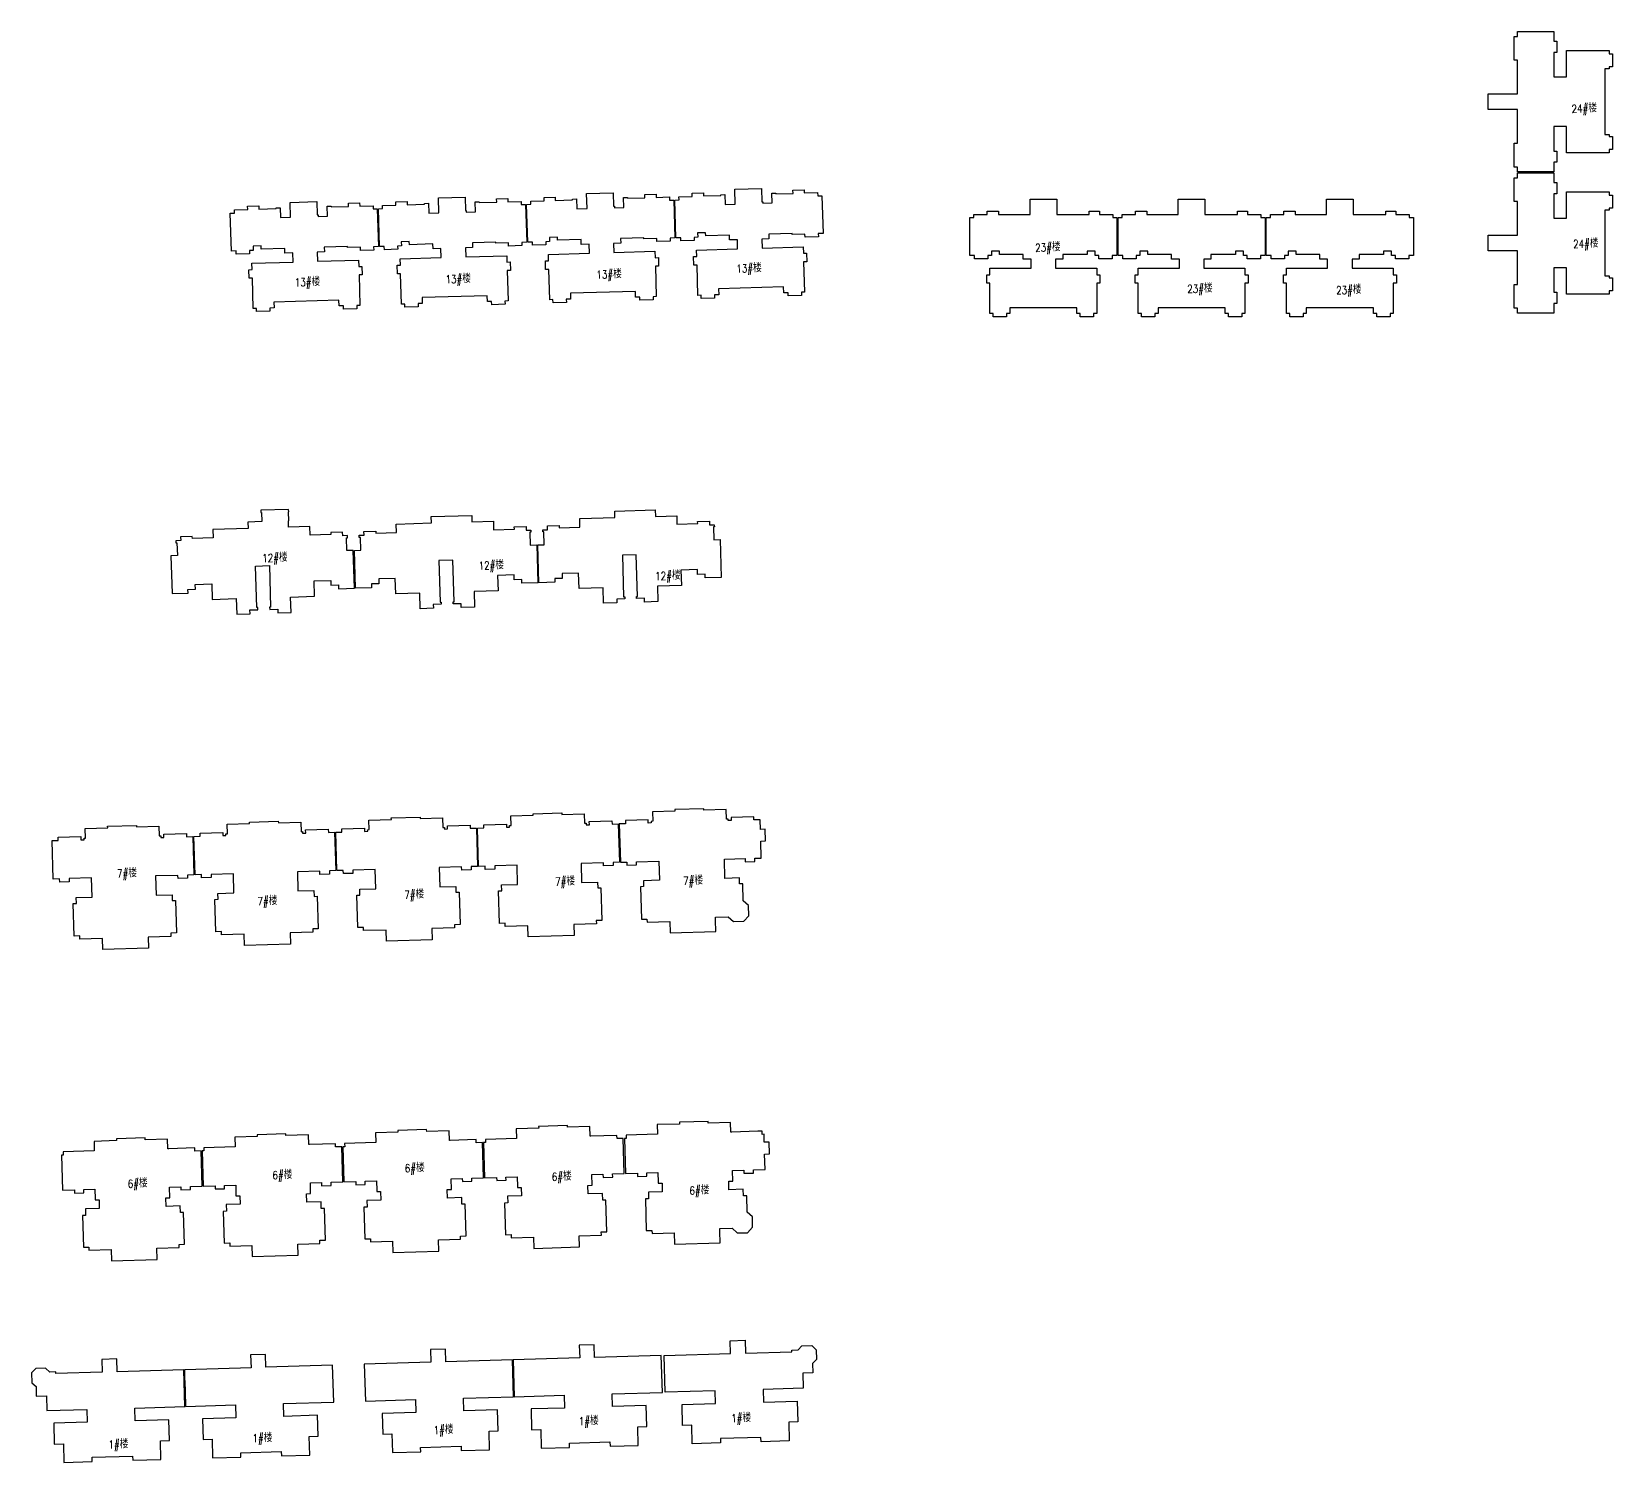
# Model space of a CAD drawing. Extents: x 475 to 1388, y 546 to 1154.
# Drawn here: x 1085.7 to 1382.1, y 560 to 828.4 of the extents above; entities that cross this region are included whole.
import ezdxf

# ---------------------------------------------------------------- set-up
doc = ezdxf.new("R2010")
doc.units = 0
doc.header["$LTSCALE"] = 1000
doc.header["$MEASUREMENT"] = 0
doc.layers.add('外墙', color=42, linetype='Continuous')
doc.layers.add('建筑型号', color=2, linetype='Continuous', lineweight=18)
doc.styles.add('_HZTXT', font='txt.shx', dxfattribs={"width": 0.8, "bigfont": 'hztxt.shx'})

msp = doc.modelspace()

# ---------------------------------------------------------------- linework, layer by layer
at = {"layer": '外墙', "color": 2, "ltscale": 0.1}
for points in [[(1381.47, 805.66), (1381.47, 805.66), (1373.47, 805.66), (1373.47, 810.61), (1371.07, 810.61), (1371.07, 806.01), (1371.67, 806.01), (1371.67, 803.91), (1371.07, 803.91), (1371.07, 802.11), (1364.27, 802.11), (1364.27, 803.01), (1363.67, 803.01), (1363.67, 807.46), (1364.27, 807.46), (1364.27, 813.81), (1358.77, 813.81), (1358.77, 816.71), (1364.27, 816.71), (1364.27, 823.06), (1363.67, 823.06), (1363.67, 827.51), (1364.27, 827.51), (1364.27, 828.41), (1371.07, 828.41), (1371.07, 826.61), (1371.67, 826.61), (1371.67, 824.51), (1371.07, 824.51), (1371.07, 819.91), (1373.47, 819.91), (1373.47, 824.86), (1381.47, 824.86), (1381.47, 824.21), (1382.07, 824.21), (1382.07, 821.81), (1381.47, 821.81), (1381.47, 821.41), (1380.67, 821.41), (1380.68, 809.11), (1381.48, 809.11), (1381.48, 808.71), (1382.07, 808.71), (1382.07, 806.31), (1381.47, 806.31)], [(1371.07, 800.11), (1371.67, 800.11), (1371.67, 798.01), (1371.07, 798.01), (1371.07, 793.41), (1373.47, 793.41), (1373.47, 798.36), (1381.47, 798.36), (1381.47, 797.71), (1382.07, 797.71), (1382.07, 795.31), (1381.47, 795.31), (1381.47, 794.91), (1380.67, 794.91), (1380.68, 782.61), (1381.48, 782.61), (1381.48, 782.21), (1382.07, 782.21), (1382.07, 779.81), (1381.47, 779.81), (1381.47, 779.16), (1373.47, 779.16), (1373.47, 779.16), (1373.47, 779.16), (1373.47, 784.11), (1371.07, 784.11), (1371.07, 779.51), (1371.67, 779.51), (1371.67, 777.41), (1371.07, 777.41), (1371.07, 775.61), (1364.27, 775.61), (1364.27, 776.51), (1363.67, 776.51), (1363.67, 780.96), (1364.27, 780.96), (1364.27, 787.31), (1358.77, 787.31), (1358.77, 790.21), (1364.27, 790.21), (1364.27, 796.56), (1363.67, 796.56), (1363.67, 801.01), (1364.27, 801.01), (1364.27, 801.91), (1371.07, 801.91)], [(1174.44, 777.87), (1174.45, 777.27), (1171.95, 777.19), (1171.94, 777.79), (1171.14, 777.77), (1171.1, 778.87), (1158.91, 778.51), (1158.94, 777.41), (1158.14, 777.38), (1158.16, 776.78), (1155.66, 776.71), (1155.64, 777.31), (1155.04, 777.29), (1154.88, 782.99), (1154.28, 782.97), (1154.23, 784.57), (1154.83, 784.59), (1154.79, 785.79), (1162.49, 786.02), (1162.44, 787.72), (1160.96, 787.67), (1160.93, 788.57), (1156.52, 788.44), (1156.5, 789.04), (1155, 789), (1155.02, 788.2), (1154.32, 788.18), (1154.34, 787.58), (1151.84, 787.5), (1151.82, 788.1), (1150.92, 788.08), (1150.71, 795.17), (1151.51, 795.2), (1151.5, 795.8), (1153.99, 795.87), (1153.98, 796.47), (1156.08, 796.53), (1156.09, 795.93), (1159.34, 796.03), (1159.34, 796.18), (1160.09, 796.2), (1160.14, 794.35), (1162.04, 794.41), (1161.96, 797.21), (1166.96, 797.35), (1167.03, 794.85), (1167.18, 794.86), (1167.19, 794.56), (1168.94, 794.61), (1168.88, 796.46), (1169.63, 796.48), (1169.64, 796.33), (1172.89, 796.43), (1172.87, 797.03), (1174.97, 797.09), (1174.99, 796.49), (1177.48, 796.56), (1177.5, 795.97), (1178.3, 795.99), (1178.51, 788.89), (1177.61, 788.87), (1177.63, 788.27), (1175.13, 788.19), (1175.11, 788.79), (1172.71, 788.72), (1172.71, 788.92), (1168.34, 788.79), (1168.37, 787.89), (1167.04, 787.85), (1167.09, 786.15), (1174.78, 786.38), (1174.82, 785.18), (1175.42, 785.2), (1175.47, 783.6), (1174.87, 783.58), (1175.04, 777.88)], [(1202.22, 778.69), (1202.24, 778.09), (1199.74, 778.02), (1199.72, 778.61), (1198.92, 778.59), (1198.89, 779.69), (1186.7, 779.33), (1186.73, 778.23), (1185.93, 778.21), (1185.95, 777.61), (1183.45, 777.53), (1183.43, 778.13), (1182.83, 778.11), (1182.66, 783.81), (1182.06, 783.79), (1182.02, 785.39), (1182.62, 785.41), (1182.58, 786.61), (1190.28, 786.84), (1190.23, 788.54), (1188.75, 788.49), (1188.72, 789.39), (1184.3, 789.26), (1184.29, 789.86), (1182.79, 789.82), (1182.81, 789.02), (1182.11, 789), (1182.13, 788.4), (1179.63, 788.32), (1179.61, 788.92), (1178.71, 788.9), (1178.5, 795.99), (1179.3, 796.02), (1179.28, 796.62), (1181.78, 796.69), (1181.76, 797.29), (1183.86, 797.35), (1183.88, 796.75), (1187.13, 796.85), (1187.13, 797), (1187.87, 797.02), (1187.93, 795.17), (1189.83, 795.23), (1189.75, 798.03), (1194.74, 798.18), (1194.82, 795.68), (1194.97, 795.68), (1194.98, 795.38), (1196.73, 795.43), (1196.67, 797.28), (1197.42, 797.3), (1197.43, 797.15), (1200.67, 797.25), (1200.66, 797.85), (1202.76, 797.91), (1202.77, 797.31), (1205.27, 797.39), (1205.29, 796.79), (1206.09, 796.81), (1206.3, 789.71), (1205.4, 789.69), (1205.42, 789.09), (1202.92, 789.01), (1202.9, 789.61), (1200.5, 789.54), (1200.5, 789.74), (1196.13, 789.61), (1196.15, 788.71), (1194.82, 788.67), (1194.88, 786.98), (1202.57, 787.2), (1202.61, 786), (1203.21, 786.02), (1203.25, 784.42), (1202.65, 784.4), (1202.82, 778.71)], [(1230.01, 779.51), (1230.03, 778.91), (1227.53, 778.84), (1227.51, 779.44), (1226.71, 779.41), (1226.68, 780.51), (1214.49, 780.15), (1214.52, 779.05), (1213.72, 779.03), (1213.74, 778.43), (1211.24, 778.36), (1211.22, 778.95), (1210.62, 778.94), (1210.45, 784.63), (1209.85, 784.62), (1209.8, 786.22), (1210.4, 786.23), (1210.37, 787.43), (1218.07, 787.66), (1218.01, 789.36), (1216.54, 789.32), (1216.51, 790.22), (1212.09, 790.09), (1212.07, 790.69), (1210.57, 790.64), (1210.6, 789.84), (1209.9, 789.82), (1209.92, 789.22), (1207.42, 789.15), (1207.4, 789.75), (1206.5, 789.72), (1206.29, 796.82), (1207.09, 796.84), (1207.07, 797.44), (1209.57, 797.51), (1209.55, 798.11), (1211.65, 798.18), (1211.67, 797.58), (1214.92, 797.67), (1214.91, 797.82), (1215.66, 797.84), (1215.72, 796), (1217.62, 796.05), (1217.53, 798.85), (1222.53, 799), (1222.61, 796.5), (1222.76, 796.5), (1222.76, 796.2), (1224.51, 796.26), (1224.46, 798.1), (1225.21, 798.13), (1225.21, 797.98), (1228.46, 798.07), (1228.44, 798.67), (1230.54, 798.74), (1230.56, 798.14), (1233.06, 798.21), (1233.08, 797.61), (1233.88, 797.63), (1234.09, 790.54), (1233.19, 790.51), (1233.21, 789.91), (1230.71, 789.84), (1230.69, 790.44), (1228.29, 790.36), (1228.28, 790.56), (1223.92, 790.44), (1223.94, 789.54), (1222.61, 789.5), (1222.66, 787.8), (1230.36, 788.03), (1230.4, 786.83), (1230.99, 786.84), (1231.04, 785.24), (1230.44, 785.23), (1230.61, 779.53)], [(1130.35, 776.56), (1130.37, 775.96), (1127.87, 775.89), (1127.86, 776.49), (1127.26, 776.47), (1127.09, 782.17), (1126.49, 782.15), (1126.44, 783.75), (1127.04, 783.77), (1127, 784.97), (1134.7, 785.19), (1134.65, 786.89), (1133.17, 786.85), (1133.15, 787.75), (1128.73, 787.62), (1128.71, 788.22), (1127.21, 788.17), (1127.23, 787.37), (1126.53, 787.35), (1126.55, 786.75), (1124.05, 786.68), (1124.04, 787.28), (1123.14, 787.25), (1122.93, 794.35), (1123.73, 794.37), (1123.71, 794.97), (1126.21, 795.05), (1126.19, 795.65), (1128.29, 795.71), (1128.31, 795.11), (1131.55, 795.21), (1131.55, 795.36), (1132.3, 795.38), (1132.35, 793.53), (1134.25, 793.58), (1134.17, 796.38), (1139.17, 796.53), (1139.24, 794.03), (1139.39, 794.04), (1139.4, 793.74), (1141.15, 793.79), (1141.1, 795.64), (1141.85, 795.66), (1141.85, 795.51), (1145.1, 795.61), (1145.08, 796.21), (1147.18, 796.27), (1147.2, 795.67), (1149.7, 795.74), (1149.71, 795.14), (1150.51, 795.17), (1150.72, 788.07), (1149.82, 788.04), (1149.84, 787.44), (1147.34, 787.37), (1147.33, 787.97), (1144.93, 787.9), (1144.92, 788.1), (1140.55, 787.97), (1140.58, 787.07), (1139.25, 787.03), (1139.3, 785.33), (1147, 785.56), (1147.03, 784.36), (1147.63, 784.38), (1147.68, 782.78), (1147.08, 782.76), (1147.25, 777.06), (1146.65, 777.04), (1146.67, 776.44), (1144.17, 776.37), (1144.15, 776.97), (1143.35, 776.95), (1143.32, 778.05), (1131.12, 777.69), (1131.15, 776.59)], [(1141.8, 734.48), (1141.82, 734.08), (1137.92, 733.97), (1137.87, 735.57), (1133.87, 735.45), (1133.84, 736.65), (1133.9, 736.65), (1133.85, 738.35), (1133.89, 738.35), (1133.87, 738.8), (1128.68, 738.65), (1128.69, 738.2), (1128.79, 738.2), (1128.84, 736.5), (1126.24, 736.42), (1126.28, 735.22), (1119.68, 735.03), (1119.73, 733.43), (1115.83, 733.31), (1115.82, 733.71), (1113.62, 733.65), (1113.64, 732.95), (1112.74, 732.92), (1112.75, 732.52), (1112.95, 732.53), (1113.02, 730.13), (1111.82, 730.09), (1112.03, 723), (1115.03, 723.09), (1115.01, 723.79), (1116.41, 723.83), (1116.38, 724.73), (1119.48, 724.82), (1119.57, 721.92), (1124.06, 722.05), (1124.15, 719.15), (1126.65, 719.23), (1126.63, 719.93), (1128.13, 719.97), (1128.12, 720.37), (1127.92, 720.37), (1127.69, 728.16), (1130.28, 728.24), (1130.51, 720.44), (1130.31, 720.44), (1130.33, 720.04), (1131.83, 720.08), (1131.85, 719.38), (1134.35, 719.46), (1134.26, 722.35), (1138.76, 722.49), (1138.67, 725.39), (1141.77, 725.48), (1141.8, 724.58), (1143.2, 724.62), (1143.22, 723.92), (1146.22, 724.01), (1146.01, 731.11), (1144.81, 731.07), (1144.74, 733.47), (1144.94, 733.47), (1144.92, 733.87), (1144.02, 733.85), (1144, 734.55)], [(1185.15, 726.76), (1185.18, 725.86), (1183.78, 725.82), (1183.8, 725.12), (1180.8, 725.03), (1180.59, 732.13), (1181.79, 732.16), (1181.72, 734.56), (1181.52, 734.56), (1181.51, 734.96), (1182.41, 734.98), (1182.39, 735.68), (1184.59, 735.75), (1184.6, 735.35), (1188.5, 735.46), (1188.45, 737.06), (1195.05, 737.26), (1195.01, 738.46), (1202.61, 738.68), (1202.64, 737.48), (1206.64, 737.6), (1206.69, 736), (1210.59, 736.12), (1210.57, 736.52), (1212.77, 736.58), (1212.79, 735.88), (1213.69, 735.91), (1213.71, 735.51), (1213.51, 735.5), (1213.58, 733.1), (1214.78, 733.14), (1214.99, 726.04), (1211.99, 725.95), (1211.97, 726.65), (1210.57, 726.61), (1210.54, 727.51), (1207.44, 727.42), (1207.53, 724.52), (1203.03, 724.39), (1203.12, 721.49), (1200.62, 721.42), (1200.6, 722.12), (1199.1, 722.07), (1199.08, 722.47), (1199.28, 722.48), (1199.05, 730.27), (1196.46, 730.2), (1196.69, 722.4), (1196.89, 722.41), (1196.9, 722.01), (1195.4, 721.96), (1195.42, 721.26), (1192.92, 721.19), (1192.83, 724.09), (1188.34, 723.95), (1188.25, 726.85)], [(1162.51, 720.99), (1161.01, 720.94), (1161.03, 720.24), (1158.54, 720.17), (1158.45, 723.07), (1153.95, 722.94), (1153.87, 725.84), (1150.77, 725.74), (1150.79, 724.84), (1149.39, 724.8), (1149.41, 724.1), (1146.42, 724.01), (1146.21, 731.11), (1147.41, 731.15), (1147.33, 733.55), (1147.13, 733.54), (1147.12, 733.94), (1148.02, 733.97), (1148, 734.67), (1150.2, 734.73), (1150.21, 734.33), (1154.11, 734.45), (1154.06, 736.05), (1160.66, 736.24), (1160.63, 737.44), (1168.22, 737.67), (1168.26, 736.47), (1172.26, 736.58), (1172.3, 734.98), (1176.2, 735.1), (1176.19, 735.5), (1178.39, 735.56), (1178.41, 734.87), (1179.31, 734.89), (1179.32, 734.49), (1179.12, 734.49), (1179.19, 732.09), (1180.39, 732.12), (1180.6, 725.03), (1177.6, 724.94), (1177.58, 725.64), (1176.18, 725.6), (1176.16, 726.49), (1173.06, 726.4), (1173.14, 723.5), (1168.65, 723.37), (1168.73, 720.47), (1166.23, 720.4), (1166.21, 721.1), (1164.71, 721.05), (1164.7, 721.45), (1164.9, 721.46), (1164.67, 729.26), (1162.07, 729.18), (1162.3, 721.38), (1162.5, 721.39)], [(1191.58, 661.07), (1187.34, 660.94), (1187.4, 658.84), (1178.8, 658.59), (1178.74, 660.69), (1174.49, 660.56), (1174.47, 661.16), (1173.42, 661.13), (1173.24, 667.23), (1173.84, 667.25), (1173.81, 668.35), (1176.81, 668.43), (1176.7, 672.03), (1172.51, 671.91), (1172.52, 671.31), (1170.72, 671.26), (1170.71, 671.86), (1169.51, 671.82), (1169.29, 679.02), (1170.47, 679.05), (1170.45, 679.65), (1174.7, 679.78), (1174.72, 679.18), (1175.29, 679.19), (1175.28, 679.49), (1175.58, 679.5), (1175.53, 681.3), (1179.73, 681.43), (1179.72, 681.71), (1185.12, 681.87), (1185.12, 681.59), (1189.32, 681.71), (1189.38, 679.91), (1189.68, 679.92), (1189.69, 679.62), (1190.26, 679.64), (1190.24, 680.24), (1194.49, 680.36), (1194.51, 679.76), (1195.68, 679.8), (1195.9, 672.6), (1194.7, 672.57), (1194.71, 671.97), (1192.91, 671.91), (1192.9, 672.51), (1188.7, 672.39), (1188.81, 668.79), (1191.8, 668.88), (1191.84, 667.78), (1192.44, 667.8), (1192.62, 661.7), (1191.57, 661.67)], [(1220.15, 662.55), (1220.1, 664.47), (1219.12, 665.4), (1219.02, 668.58), (1218.42, 668.57), (1218.39, 669.66), (1215.69, 669.58), (1215.59, 673.18), (1219.49, 673.3), (1219.5, 672.7), (1221.3, 672.75), (1221.28, 673.35), (1222.48, 673.39), (1222.39, 676.59), (1223.29, 676.61), (1223.22, 678.81), (1222.32, 678.78), (1222.27, 680.58), (1221.1, 680.55), (1221.08, 681.15), (1216.83, 681.02), (1216.85, 680.42), (1216.27, 680.41), (1216.26, 680.71), (1215.96, 680.7), (1215.91, 682.5), (1211.71, 682.37), (1211.71, 682.65), (1206.31, 682.49), (1206.32, 682.21), (1202.12, 682.09), (1202.17, 680.29), (1201.87, 680.28), (1201.88, 679.98), (1201.3, 679.96), (1201.29, 680.56), (1197.04, 680.44), (1197.06, 679.84), (1195.88, 679.8), (1196.1, 672.61), (1197.29, 672.64), (1197.31, 672.04), (1199.11, 672.1), (1199.09, 672.7), (1203.29, 672.82), (1203.4, 669.22), (1200.4, 669.13), (1200.43, 668.03), (1199.83, 668.02), (1200.01, 661.92), (1201.06, 661.95), (1201.08, 661.35), (1205.33, 661.47), (1205.39, 659.38), (1213.99, 659.63), (1213.92, 661.73), (1213.91, 662.33), (1216.29, 662.4), (1217.27, 661.48), (1219.2, 661.53)], [(1111.82, 658.71), (1107.57, 658.58), (1107.63, 656.48), (1099.04, 656.23), (1098.98, 658.33), (1094.73, 658.2), (1094.71, 658.8), (1093.66, 658.77), (1093.48, 664.87), (1094.08, 664.89), (1094.05, 665.99), (1097.05, 666.07), (1096.94, 669.67), (1092.74, 669.55), (1092.76, 668.95), (1090.96, 668.9), (1090.94, 669.49), (1089.74, 669.46), (1089.53, 676.66), (1090.7, 676.69), (1090.69, 677.29), (1094.93, 677.42), (1094.95, 676.82), (1095.53, 676.83), (1095.52, 677.13), (1095.82, 677.14), (1095.76, 678.94), (1099.96, 679.07), (1099.95, 679.35), (1105.35, 679.51), (1105.36, 679.23), (1109.56, 679.35), (1109.61, 677.55), (1109.91, 677.56), (1109.92, 677.26), (1110.49, 677.28), (1110.48, 677.88), (1114.73, 678), (1114.74, 677.4), (1115.92, 677.44), (1116.13, 670.24), (1114.93, 670.2), (1114.95, 669.61), (1113.15, 669.55), (1113.13, 670.15), (1108.93, 670.03), (1109.04, 666.43), (1112.04, 666.52), (1112.07, 665.42), (1112.67, 665.44), (1112.85, 659.34), (1111.8, 659.31)], [(1138.41, 659.49), (1134.16, 659.37), (1134.22, 657.27), (1125.63, 657.02), (1125.56, 659.11), (1121.32, 658.99), (1121.3, 659.59), (1120.25, 659.56), (1120.07, 665.65), (1120.67, 665.67), (1120.63, 666.77), (1123.63, 666.86), (1123.53, 670.46), (1119.33, 670.33), (1119.35, 669.74), (1117.55, 669.68), (1117.53, 670.28), (1116.33, 670.25), (1116.12, 677.44), (1117.29, 677.48), (1117.27, 678.08), (1121.52, 678.2), (1121.54, 677.6), (1122.11, 677.62), (1122.11, 677.92), (1122.41, 677.93), (1122.35, 679.73), (1126.55, 679.85), (1126.54, 680.13), (1131.94, 680.29), (1131.95, 680.01), (1136.15, 680.14), (1136.2, 678.34), (1136.5, 678.35), (1136.51, 678.05), (1137.08, 678.06), (1137.07, 678.66), (1141.31, 678.79), (1141.33, 678.19), (1142.51, 678.22), (1142.72, 671.03), (1141.52, 670.99), (1141.54, 670.39), (1139.74, 670.34), (1139.72, 670.94), (1135.52, 670.81), (1135.63, 667.22), (1138.63, 667.3), (1138.66, 666.2), (1139.26, 666.22), (1139.44, 660.13), (1138.39, 660.09)], [(1165, 660.28), (1160.75, 660.16), (1160.81, 658.06), (1152.21, 657.8), (1152.15, 659.9), (1147.9, 659.78), (1147.89, 660.38), (1146.84, 660.34), (1146.66, 666.44), (1147.26, 666.46), (1147.22, 667.56), (1150.22, 667.65), (1150.12, 671.25), (1145.92, 671.12), (1145.94, 670.52), (1144.14, 670.47), (1144.12, 671.07), (1142.92, 671.03), (1142.71, 678.23), (1143.88, 678.26), (1143.86, 678.86), (1148.11, 678.99), (1148.13, 678.39), (1148.7, 678.41), (1148.69, 678.71), (1148.99, 678.72), (1148.94, 680.52), (1153.14, 680.64), (1153.13, 680.92), (1158.53, 681.08), (1158.54, 680.8), (1162.73, 680.92), (1162.79, 679.12), (1163.09, 679.13), (1163.1, 678.83), (1163.67, 678.85), (1163.65, 679.45), (1167.9, 679.58), (1167.92, 678.98), (1169.09, 679.01), (1169.31, 671.81), (1168.11, 671.78), (1168.13, 671.18), (1166.33, 671.13), (1166.31, 671.73), (1162.11, 671.6), (1162.22, 668), (1165.22, 668.09), (1165.25, 666.99), (1165.85, 667.01), (1166.03, 660.91), (1164.98, 660.88)], [(1149.21, 601.99), (1149.23, 601.39), (1153.38, 601.51), (1153.44, 599.41), (1162.04, 599.67), (1161.98, 601.77), (1166.12, 601.89), (1166.11, 602.49), (1167.16, 602.52), (1166.98, 608.47), (1166.38, 608.45), (1166.34, 609.7), (1163.66, 609.62), (1163.62, 611.22), (1164.4, 611.24), (1164.34, 613.24), (1166.44, 613.3), (1166.45, 612.7), (1168.25, 612.76), (1168.24, 613.36), (1170.43, 613.42), (1170.24, 620.02), (1169.06, 619.98), (1169.05, 620.58), (1164.17, 620.44), (1164.02, 620.44), (1163.97, 622.23), (1159.77, 622.11), (1159.76, 622.45), (1154.37, 622.29), (1154.38, 621.95), (1150.18, 621.83), (1150.23, 620.03), (1144.38, 619.85), (1144.4, 619.25), (1144.05, 619.24), (1144.25, 612.65), (1146.5, 612.71), (1146.51, 612.11), (1148.26, 612.17), (1148.24, 612.77), (1150.34, 612.83), (1150.4, 611.03), (1150.4, 610.83), (1151.11, 610.85), (1151.16, 609.25), (1148.55, 609.17), (1148.59, 607.92), (1147.99, 607.91), (1148.16, 601.96)], [(1175.6, 602.77), (1175.62, 602.17), (1179.77, 602.29), (1179.83, 600.19), (1188.43, 600.45), (1188.36, 602.55), (1192.51, 602.67), (1192.49, 603.27), (1193.54, 603.3), (1193.37, 609.25), (1192.77, 609.23), (1192.73, 610.48), (1190.05, 610.4), (1190, 612), (1190.78, 612.02), (1190.73, 614.02), (1192.82, 614.08), (1192.84, 613.48), (1194.64, 613.54), (1194.62, 614.14), (1196.82, 614.2), (1196.63, 620.8), (1195.45, 620.77), (1195.44, 621.36), (1190.56, 621.22), (1190.41, 621.22), (1190.36, 623.02), (1186.16, 622.89), (1186.15, 623.23), (1180.75, 623.07), (1180.76, 622.73), (1176.57, 622.61), (1176.62, 620.81), (1170.77, 620.63), (1170.79, 620.04), (1170.44, 620.02), (1170.63, 613.43), (1172.88, 613.49), (1172.9, 612.89), (1174.65, 612.95), (1174.63, 613.55), (1176.73, 613.61), (1176.79, 611.81), (1176.79, 611.61), (1177.5, 611.63), (1177.55, 610.03), (1174.94, 609.95), (1174.98, 608.7), (1174.38, 608.69), (1174.55, 602.74)], [(1201.99, 603.55), (1202.01, 602.95), (1206.16, 603.07), (1206.22, 600.97), (1214.81, 601.23), (1214.75, 603.33), (1214.73, 603.93), (1217.02, 604), (1218, 603.07), (1219.92, 603.13), (1220.88, 604.15), (1220.82, 606.07), (1219.85, 606.99), (1219.76, 610.03), (1219.16, 610.01), (1219.12, 611.26), (1216.44, 611.18), (1216.39, 612.78), (1217.17, 612.8), (1217.11, 614.8), (1219.21, 614.87), (1219.23, 614.27), (1221.03, 614.32), (1221.01, 614.92), (1223.21, 614.98), (1223.13, 617.88), (1224.03, 617.91), (1223.96, 620.11), (1223.06, 620.08), (1223.02, 621.58), (1222.67, 621.57), (1222.65, 622.17), (1221.82, 622.15), (1216.95, 622), (1216.8, 622), (1216.75, 623.8), (1212.55, 623.67), (1212.54, 624.01), (1207.14, 623.85), (1207.15, 623.51), (1202.95, 623.39), (1203.01, 621.59), (1197.16, 621.42), (1197.18, 620.82), (1196.83, 620.81), (1197.02, 614.21), (1199.27, 614.28), (1199.29, 613.68), (1201.04, 613.73), (1201.02, 614.33), (1203.12, 614.39), (1203.17, 612.59), (1203.18, 612.39), (1203.89, 612.41), (1203.94, 610.81), (1201.33, 610.73), (1201.36, 609.48), (1200.76, 609.47), (1200.94, 603.52)], [(1096.44, 600.43), (1096.45, 599.83), (1100.6, 599.95), (1100.66, 597.85), (1109.26, 598.11), (1109.2, 600.2), (1113.35, 600.33), (1113.33, 600.93), (1114.38, 600.96), (1114.2, 606.91), (1113.6, 606.89), (1113.57, 608.14), (1110.89, 608.06), (1110.84, 609.66), (1111.62, 609.68), (1111.56, 611.68), (1113.66, 611.74), (1113.68, 611.14), (1115.48, 611.2), (1115.46, 611.8), (1117.66, 611.86), (1117.46, 618.46), (1116.29, 618.42), (1116.27, 619.02), (1111.4, 618.88), (1111.25, 618.87), (1111.19, 620.67), (1107, 620.55), (1106.99, 620.89), (1101.59, 620.73), (1101.6, 620.39), (1097.4, 620.26), (1097.45, 618.47), (1091.61, 618.29), (1091.62, 617.69), (1091.27, 617.68), (1091.47, 611.09), (1093.72, 611.15), (1093.74, 610.55), (1095.49, 610.6), (1095.47, 611.2), (1097.57, 611.27), (1097.62, 609.47), (1097.63, 609.27), (1098.34, 609.29), (1098.38, 607.69), (1095.77, 607.61), (1095.81, 606.36), (1095.21, 606.34), (1095.39, 600.4)], [(1122.83, 601.21), (1122.84, 600.61), (1126.99, 600.73), (1127.05, 598.63), (1135.65, 598.89), (1135.59, 600.99), (1139.74, 601.11), (1139.72, 601.71), (1140.77, 601.74), (1140.59, 607.69), (1139.99, 607.67), (1139.95, 608.92), (1137.28, 608.84), (1137.23, 610.44), (1138.01, 610.46), (1137.95, 612.46), (1140.05, 612.52), (1140.07, 611.92), (1141.86, 611.98), (1141.85, 612.58), (1144.05, 612.64), (1143.85, 619.24), (1142.68, 619.2), (1142.66, 619.8), (1137.79, 619.66), (1137.64, 619.65), (1137.58, 621.45), (1133.38, 621.33), (1133.37, 621.67), (1127.98, 621.51), (1127.99, 621.17), (1123.79, 621.05), (1123.84, 619.25), (1117.99, 619.07), (1118.01, 618.47), (1117.66, 618.46), (1117.86, 611.87), (1120.11, 611.93), (1120.12, 611.33), (1121.87, 611.38), (1121.86, 611.98), (1123.95, 612.05), (1124.01, 610.25), (1124.01, 610.05), (1124.72, 610.07), (1124.77, 608.47), (1122.16, 608.39), (1122.2, 607.14), (1121.6, 607.12), (1121.78, 601.18)], [(1148.27, 571.55), (1157.67, 571.82), (1157.74, 569.42), (1151.44, 569.24), (1151.56, 565.34), (1153.25, 565.39), (1153.36, 561.89), (1158.65, 562.05), (1158.63, 562.85), (1166.23, 563.07), (1166.25, 562.27), (1171.55, 562.42), (1171.45, 565.92), (1173.15, 565.97), (1173.03, 569.87), (1166.73, 569.69), (1166.66, 572.09), (1176.06, 572.36), (1175.86, 579.26), (1163.36, 578.89), (1163.29, 581.29), (1160.49, 581.21), (1160.56, 578.81), (1148.07, 578.44)], [(1176.16, 572.36), (1185.56, 572.64), (1185.63, 570.24), (1179.33, 570.06), (1179.44, 566.16), (1181.14, 566.21), (1181.24, 562.71), (1186.54, 562.86), (1186.52, 563.66), (1194.12, 563.89), (1194.14, 563.09), (1199.44, 563.24), (1199.33, 566.74), (1201.03, 566.79), (1200.92, 570.69), (1194.62, 570.5), (1194.55, 572.9), (1203.95, 573.18), (1203.75, 580.07), (1191.25, 579.71), (1191.18, 582.11), (1188.38, 582.03), (1188.45, 579.63), (1175.96, 579.26)], [(1228.25, 580.8), (1228.24, 581.1), (1229.4, 581.14), (1230.13, 581.91), (1231.96, 581.96), (1232.79, 581.18), (1232.84, 579.35), (1232.12, 578.58), (1232.17, 576.82), (1230.27, 576.76), (1230.35, 573.96), (1222.86, 573.74), (1222.93, 571.34), (1229.23, 571.53), (1229.34, 567.63), (1227.64, 567.58), (1227.75, 564.08), (1222.45, 563.92), (1222.43, 564.72), (1214.83, 564.5), (1214.85, 563.7), (1209.56, 563.54), (1209.45, 567.04), (1207.75, 566.99), (1207.64, 570.88), (1213.93, 571.07), (1213.86, 573.47), (1204.47, 573.19), (1204.26, 580.09), (1216.75, 580.46), (1216.68, 582.86), (1219.48, 582.94), (1219.55, 580.54)], [(1090.25, 576.7), (1090.24, 577), (1089.08, 576.97), (1088.31, 577.7), (1086.48, 577.64), (1085.69, 576.81), (1085.75, 574.98), (1086.52, 574.25), (1086.57, 572.49), (1088.47, 572.55), (1088.55, 569.75), (1096.05, 569.97), (1096.12, 567.58), (1089.83, 567.39), (1089.94, 563.49), (1091.64, 563.54), (1091.75, 560.04), (1097.04, 560.2), (1097.02, 561), (1104.62, 561.23), (1104.64, 560.43), (1109.94, 560.58), (1109.83, 564.08), (1111.53, 564.13), (1111.42, 568.03), (1105.12, 567.84), (1105.05, 570.24), (1114.44, 570.52), (1114.24, 577.42), (1101.74, 577.05), (1101.67, 579.45), (1098.87, 579.36), (1098.94, 576.96)], [(1124.83, 577.74), (1114.34, 577.42), (1114.38, 575.87), (1114.41, 575.12), (1114.46, 573.43), (1114.54, 570.53), (1123.94, 570.81), (1124.01, 568.41), (1117.71, 568.22), (1117.83, 564.32), (1119.53, 564.37), (1119.63, 560.87), (1124.93, 561.03), (1124.91, 561.83), (1132.5, 562.06), (1132.53, 561.26), (1137.83, 561.42), (1137.72, 564.92), (1139.42, 564.97), (1139.3, 568.87), (1133.01, 568.68), (1132.93, 571.08), (1142.33, 571.36), (1142.12, 578.25), (1129.63, 577.88), (1129.56, 580.28), (1126.76, 580.2), (1126.83, 577.8)]]:
    msp.add_lwpolyline(points, close=True, dxfattribs=at)
for points in [[(1261.58, 793.51), (1262.38, 793.51), (1262.38, 794.11), (1264.28, 794.11), (1264.88, 794.11), (1264.88, 794.71), (1266.98, 794.71), (1266.98, 794.11), (1272.88, 794.11), (1272.88, 797.01), (1277.88, 797.01), (1277.88, 794.11), (1283.98, 794.11), (1283.98, 794.71), (1285.88, 794.71), (1285.88, 794.11), (1288.38, 794.11), (1288.38, 793.51), (1289.18, 793.51), (1289.18, 786.41), (1288.28, 786.41), (1288.28, 785.81), (1285.78, 785.81), (1285.78, 786.41), (1285.08, 786.41), (1285.08, 787.21), (1283.58, 787.21), (1283.58, 786.61), (1279.01, 786.61), (1279.01, 785.71), (1277.68, 785.71), (1277.68, 784.01), (1285.38, 784.01), (1285.38, 782.81), (1285.98, 782.81), (1285.98, 781.21), (1285.38, 781.21), (1285.38, 775.51), (1284.78, 775.51), (1284.78, 774.91), (1282.28, 774.91), (1282.28, 775.51), (1281.68, 775.51), (1281.68, 776.61), (1269.08, 776.61), (1269.08, 775.51), (1268.48, 775.51), (1268.48, 774.91), (1265.98, 774.91), (1265.98, 775.51), (1265.38, 775.51), (1265.38, 781.21), (1264.78, 781.21), (1264.78, 782.81), (1265.38, 782.81), (1265.38, 784.01), (1273.08, 784.01), (1273.08, 785.71), (1271.6, 785.71), (1271.6, 786.61), (1267.18, 786.61), (1267.18, 787.21), (1265.68, 787.21), (1265.68, 786.41), (1264.98, 786.41), (1264.98, 785.81), (1262.48, 785.81), (1262.48, 786.41), (1261.58, 786.41), (1261.58, 793.51)], [(1289.38, 793.51), (1290.18, 793.51), (1290.18, 794.11), (1292.08, 794.11), (1292.68, 794.11), (1292.68, 794.71), (1294.78, 794.71), (1294.78, 794.11), (1300.68, 794.11), (1300.68, 797.01), (1305.68, 797.01), (1305.68, 794.11), (1311.78, 794.11), (1311.78, 794.71), (1313.68, 794.71), (1313.68, 794.11), (1316.18, 794.11), (1316.18, 793.51), (1316.98, 793.51), (1316.98, 786.41), (1316.08, 786.41), (1316.08, 785.81), (1313.58, 785.81), (1313.58, 786.41), (1312.88, 786.41), (1312.88, 787.21), (1311.38, 787.21), (1311.38, 786.61), (1306.81, 786.61), (1306.81, 785.71), (1305.48, 785.71), (1305.48, 784.01), (1313.18, 784.01), (1313.18, 782.81), (1313.78, 782.81), (1313.78, 781.21), (1313.18, 781.21), (1313.18, 775.51), (1312.58, 775.51), (1312.58, 774.91), (1310.08, 774.91), (1310.08, 775.51), (1309.48, 775.51), (1309.48, 776.61), (1296.88, 776.61), (1296.88, 775.51), (1296.28, 775.51), (1296.28, 774.91), (1293.78, 774.91), (1293.78, 775.51), (1293.18, 775.51), (1293.18, 781.21), (1292.58, 781.21), (1292.58, 782.81), (1293.18, 782.81), (1293.18, 784.01), (1300.88, 784.01), (1300.88, 785.71), (1299.4, 785.71), (1299.4, 786.61), (1294.98, 786.61), (1294.98, 787.21), (1293.48, 787.21), (1293.48, 786.41), (1292.78, 786.41), (1292.78, 785.81), (1290.28, 785.81), (1290.28, 786.41), (1289.38, 786.41), (1289.38, 793.51)], [(1317.18, 793.51), (1317.98, 793.51), (1317.98, 794.11), (1319.88, 794.11), (1320.48, 794.11), (1320.48, 794.71), (1322.58, 794.71), (1322.58, 794.11), (1328.48, 794.11), (1328.48, 797.01), (1333.48, 797.01), (1333.48, 794.11), (1339.58, 794.11), (1339.58, 794.71), (1341.48, 794.71), (1341.48, 794.11), (1343.98, 794.11), (1343.98, 793.51), (1344.78, 793.51), (1344.78, 786.41), (1343.88, 786.41), (1343.88, 785.81), (1341.38, 785.81), (1341.38, 786.41), (1340.68, 786.41), (1340.68, 787.21), (1339.18, 787.21), (1339.18, 786.61), (1334.61, 786.61), (1334.61, 785.71), (1333.28, 785.71), (1333.28, 784.01), (1340.98, 784.01), (1340.98, 782.81), (1341.58, 782.81), (1341.58, 781.21), (1340.98, 781.21), (1340.98, 775.51), (1340.38, 775.51), (1340.38, 774.91), (1337.88, 774.91), (1337.88, 775.51), (1337.28, 775.51), (1337.28, 776.61), (1324.68, 776.61), (1324.68, 775.51), (1324.08, 775.51), (1324.08, 774.91), (1321.58, 774.91), (1321.58, 775.51), (1320.98, 775.51), (1320.98, 781.21), (1320.38, 781.21), (1320.38, 782.81), (1320.98, 782.81), (1320.98, 784.01), (1328.68, 784.01), (1328.68, 785.71), (1327.2, 785.71), (1327.2, 786.61), (1322.78, 786.61), (1322.78, 787.21), (1321.28, 787.21), (1321.28, 786.41), (1320.58, 786.41), (1320.58, 785.81), (1318.08, 785.81), (1318.08, 786.41), (1317.18, 786.41), (1317.18, 793.51)]]:
    msp.add_lwpolyline(points, dxfattribs=at)

# ---------------------------------------------------------------- texts
at = {"layer": '建筑型号', "color": 0, "style": '_HZTXT', "width": 0.8}
for s, p in [('24#楼', (1374.45, 813.18)), ('23#楼', (1273.88, 787.11)), ('24#楼', (1374.73, 787.81)), ('13#楼', (1135.06, 780.6)), ('13#楼', (1163.32, 781.18)), ('13#楼', (1191.61, 782.06)), ('13#楼', (1217.85, 783.19)), ('23#楼', (1302.39, 779.38)), ('23#楼', (1330.3, 779.13)), ('12#楼', (1128.95, 728.88)), ('12#楼', (1169.52, 727.47)), ('12#楼', (1202.63, 725.51)), ('7#楼', (1101.74, 669.73)), ('7#楼', (1183.88, 668.2)), ('7#楼', (1207.88, 668.35)), ('7#楼', (1155.59, 665.74)), ('7#楼', (1128.07, 664.52)), ('6#楼', (1130.87, 613.15)), ('6#楼', (1155.68, 614.45)), ('6#楼', (1183.25, 612.85)), ('6#楼', (1103.74, 611.55)), ('6#楼', (1209.05, 610.25)), ('1#楼', (1216.88, 567.55)), ('1#楼', (1161.09, 565.34)), ('1#楼', (1188.31, 567)), ('1#楼', (1100.13, 562.62)), ('1#楼', (1127.13, 563.79))]:
    msp.add_text(s, height=1.5, rotation=1.7114, dxfattribs=at).set_placement(p)

doc.saveas('drawing.dxf')
